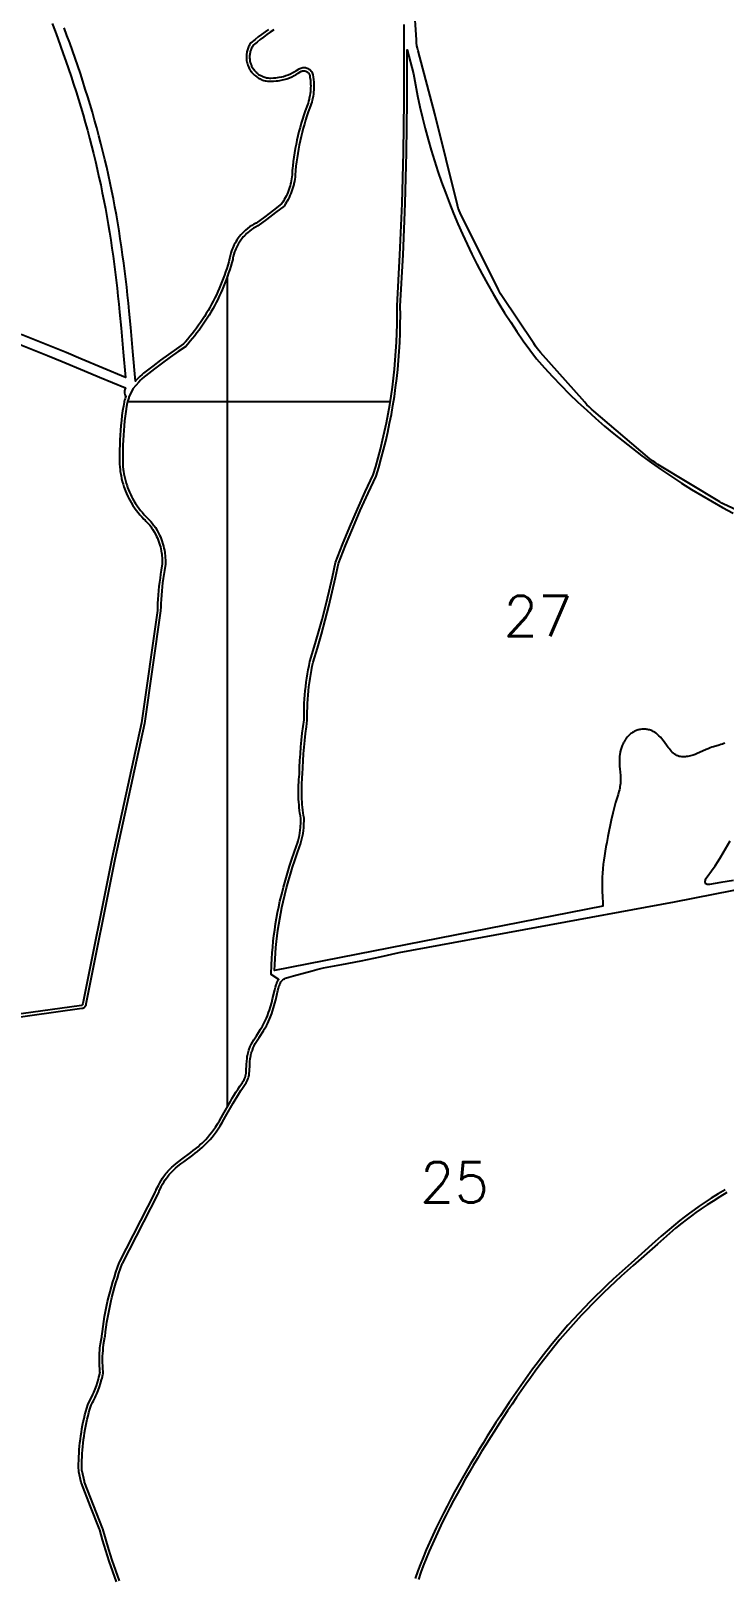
# Model space of a CAD drawing. Header units: metres. Extents: x 731594 to 734323, y 7844273 to 7848133.
# Drawn here: x 733178 to 733608, y 7845571 to 7846530 of the extents above; entities that cross this region are included whole.
import ezdxf
from ezdxf.enums import TextEntityAlignment as Align

# ---------------------------------------------------------------- set-up
doc = ezdxf.new("R2010")
doc.units = ezdxf.units.M
doc.header["$LTSCALE"] = 0.6
for name, color, linetype in [('0114053007', 1, 'Continuous'), ('0114053007025', 5, 'Continuous'), ('0114053007027', 5, 'Continuous'), ('0114053007028', 5, 'Continuous'), ('0114053007031', 5, 'Continuous'), ('0114053007034', 5, 'Continuous'), ('0114053007035', 5, 'Continuous'), ('MALHA', 8, 'Continuous'), ('TEXTO', 7, 'Continuous')]:
    doc.layers.add(name, color=color, linetype=linetype)
doc.styles.add('Simplex', font='simplex.shx')

msp = doc.modelspace()

# ---------------------------------------------------------------- linework, layer by layer
at = {"layer": '0114053007'}
for points in [[(733328.59, 7846530.18), (733326.47, 7846528.74), (733324.37, 7846527.26), (733322.29, 7846525.74), (733320.25, 7846524.19), (733318.22, 7846522.61), (733315.93, 7846520.76), (733315.36, 7846519.84), (733315.15, 7846519.46), (733314.85, 7846518.85), (733314.57, 7846518.22), (733314.42, 7846517.82), (733314.19, 7846517.16), (733314.07, 7846516.75), (733313.91, 7846516.07), (733313.83, 7846515.65), (733313.72, 7846514.97), (733313.65, 7846514.29), (733313.63, 7846513.86), (733313.62, 7846513.17), (733313.63, 7846512.73), (733313.68, 7846512.05), (733313.77, 7846511.37), (733313.84, 7846510.95), (733314.04, 7846510.04), (733314.16, 7846509.63), (733314.37, 7846508.99), (733314.71, 7846508.13), (733314.88, 7846507.74), (733315.19, 7846507.13), (733315.53, 7846506.54), (733315.77, 7846506.17), (733316.16, 7846505.61), (733316.42, 7846505.27), (733317.02, 7846504.57), (733317.66, 7846503.91), (733317.97, 7846503.63), (733318.49, 7846503.19), (733319.23, 7846502.64), (733319.58, 7846502.4), (733320.16, 7846502.05), (733320.97, 7846501.62), (733321.57, 7846501.35), (733322.43, 7846501.02), (733323.07, 7846500.82), (733323.73, 7846500.65), (733324.14, 7846500.57), (733325.05, 7846500.42), (733325.95, 7846500.34), (733326.85, 7846500.33), (733328.39, 7846500.38), (733329.96, 7846500.52), (733330.99, 7846500.65), (733332.01, 7846500.82), (733333.56, 7846501.15), (733334.56, 7846501.4), (733336.06, 7846501.86), (733337.54, 7846502.39), (733338.98, 7846503), (733340.4, 7846503.69), (733341.3, 7846504.17), (733342.66, 7846504.98), (733344.3, 7846506.07), (733344.81, 7846506.35), (733345.36, 7846506.57), (733345.93, 7846506.74), (733346.51, 7846506.84), (733347.02, 7846506.89), (733347.61, 7846506.88), (733348.19, 7846506.81), (733348.69, 7846506.7), (733349.25, 7846506.52), (733349.8, 7846506.28), (733350.38, 7846505.94), (733350.87, 7846505.58), (733351.31, 7846505.17), (733351.75, 7846504.66), (733352.1, 7846504.16), (733352.42, 7846503.56), (733352.64, 7846503), (733352.8, 7846502.39), (733353.02, 7846501.11), (733353.27, 7846499.25), (733353.38, 7846497.99), (733353.44, 7846496.73), (733353.47, 7846495.47), (733353.45, 7846494.21), (733353.39, 7846492.95), (733353.28, 7846491.69), (733353.13, 7846490.44), (733352.94, 7846489.18), (733352.58, 7846487.35), (733352.43, 7846486.71), (733352.12, 7846485.5), (733351.76, 7846484.29), (733351.37, 7846483.1), (733350.01, 7846479.37), (733349.15, 7846476.86), (733348.34, 7846474.32), (733347.56, 7846471.78), (733346.84, 7846469.22), (733346.16, 7846466.65), (733345.52, 7846464.07), (733344.92, 7846461.48), (733344.38, 7846458.87), (733343.87, 7846456.26), (733343.42, 7846453.64), (733343, 7846451.02), (733342.63, 7846448.38), (733342.31, 7846445.74), (733342.03, 7846443.02), (733342.01, 7846442.23), (733341.95, 7846440.93), (733341.9, 7846440.26), (733341.77, 7846438.96), (733341.6, 7846437.65), (733341.39, 7846436.36), (733341.13, 7846435.07), (733340.98, 7846434.42), (733340.65, 7846433.15), (733340.28, 7846431.9), (733340.08, 7846431.25), (733339.65, 7846430.02), (733339.17, 7846428.79), (733338.66, 7846427.58), (733338.1, 7846426.39), (733337.5, 7846425.22), (733336.87, 7846424.08), (733336.53, 7846423.49), (733335.84, 7846422.38), (733334.95, 7846421.05), (733329.73, 7846416.99), (733324.2, 7846412.79), (733318.82, 7846408.81), (733317.28, 7846408.01), (733316.02, 7846407.26), (733314.8, 7846406.45), (733313.62, 7846405.58), (733312.48, 7846404.65), (733311.76, 7846404), (733311.06, 7846403.32), (733310.38, 7846402.62), (733309.73, 7846401.9), (733308.78, 7846400.76), (733308.2, 7846399.99), (733307.36, 7846398.77), (733306.84, 7846397.95), (733306.35, 7846397.11), (733305.89, 7846396.25), (733305.45, 7846395.37), (733305.05, 7846394.48), (733304.68, 7846393.57), (733304.34, 7846392.67), (733303.89, 7846391.26), (733303.51, 7846389.84), (733303.31, 7846388.89), (733303.15, 7846388.05), (733302.6, 7846386), (733301.98, 7846383.87), (733301.33, 7846381.74), (733300.65, 7846379.63), (733299.92, 7846377.53), (733299.16, 7846375.44), (733298.37, 7846373.37), (733297.54, 7846371.31), (733296.67, 7846369.26), (733295.77, 7846367.23), (733294.83, 7846365.22), (733293.86, 7846363.22), (733292.85, 7846361.24), (733291.82, 7846359.27), (733290.74, 7846357.33), (733289.64, 7846355.4), (733288.5, 7846353.49), (733287.33, 7846351.61), (733286.12, 7846349.74), (733284.89, 7846347.89), (733283.62, 7846346.07), (733282.32, 7846344.27), (733280.99, 7846342.49), (733279.63, 7846340.73), (733278.24, 7846339), (733276.82, 7846337.29), (733275.37, 7846335.6), (733274.08, 7846334.16), (733269.38, 7846330.93), (733264.46, 7846327.45), (733259.59, 7846323.91), (733254.78, 7846320.29), (733249.16, 7846315.95), (733248.26, 7846315.22), (733246.94, 7846314.04), (733246.12, 7846313.25), (733244.91, 7846311.96), (733241.29, 7846307.8), (733238.83, 7846302.58), (733238.73, 7846302.17), (733238.34, 7846301.08), (733238.04, 7846300.16), (733237.87, 7846299.55), (733237.79, 7846299.18), (733237.36, 7846296.81), (733236.91, 7846293.88), (733236.52, 7846291.01), (733236.15, 7846287.94), (733235.84, 7846284.96), (733235.59, 7846281.98), (733235.39, 7846279.09), (733235.24, 7846276.1), (733235.14, 7846273.01), (733235.09, 7846270.12), (733235.1, 7846267.59), (733235.01, 7846264.84), (733235.01, 7846263.06), (733235.03, 7846262.12), (733235.07, 7846261.21), (733235.17, 7846259.74), (733235.36, 7846257.87), (733235.48, 7846256.89), (733235.74, 7846255.28), (733235.91, 7846254.32), (733236.26, 7846252.68), (733236.68, 7846251), (733237.15, 7846249.32), (733237.67, 7846247.72), (733237.99, 7846246.79), (733238.6, 7846245.22), (733239.19, 7846243.81), (733239.98, 7846242.09), (733240.42, 7846241.2), (733241.11, 7846239.89), (733241.97, 7846238.39), (733242.99, 7846236.74), (733243.96, 7846235.3), (733244.98, 7846233.89), (733246.04, 7846232.52), (733247.16, 7846231.18), (733248.32, 7846229.89), (733249.59, 7846228.57), (733250.2, 7846227.96), (733250.83, 7846227.37), (733252.35, 7846225.75), (733253.28, 7846224.63), (733254.16, 7846223.47), (733254.53, 7846222.95), (733255.23, 7846221.92), (733256.31, 7846220.16), (733257.26, 7846218.42), (733257.81, 7846217.29), (733258.34, 7846216.09), (733258.85, 7846214.87), (733259.31, 7846213.62), (733259.94, 7846211.64), (733260.27, 7846210.43), (733260.57, 7846209.15), (733260.83, 7846207.86), (733261.06, 7846206.42), (733261.15, 7846205.78), (733261.28, 7846204.56), (733261.38, 7846203.25), (733261.44, 7846201.92), (733261.45, 7846200.45), (733261.41, 7846199.26), (733260.87, 7846195.25), (733260.46, 7846192.77), (733260.09, 7846190.32), (733259.74, 7846187.76), (733259.44, 7846185.2), (733259.18, 7846182.63), (733258.95, 7846179.96), (733258.77, 7846177.39), (733258.64, 7846174.81), (733258.55, 7846172.33), (733258.51, 7846170.73), (733258.48, 7846170.25), (733248.56, 7846100.52), (733230.15, 7846016.29), (733212.24, 7845926.59), (733212.05, 7845925.86), (733211.76, 7845925.28), (733211.08, 7845924.37), (733210.22, 7845924), (733209.71, 7845923.9), (733161.27, 7845917.23)], [(733231.11, 7845568.84), (733228.8, 7845575.26), (733226.59, 7845581.73), (733224.5, 7845588.24), (733222.53, 7845594.79), (733220.73, 7845601.12), (733220.62, 7845601.45), (733215, 7845615.58), (733209.47, 7845630.01), (733209.34, 7845630.44), (733207.81, 7845637.05), (733207.73, 7845637.72), (733207.7, 7845639.73), (733207.7, 7845641.92), (733207.73, 7845644.1), (733207.81, 7845646.29), (733207.92, 7845648.48), (733208.07, 7845650.66), (733208.26, 7845652.84), (733208.48, 7845655.02), (733208.74, 7845657.19), (733209.03, 7845659.36), (733209.36, 7845661.52), (733209.73, 7845663.68), (733210.14, 7845665.83), (733210.58, 7845667.97), (733211.05, 7845670.11), (733211.57, 7845672.24), (733212.12, 7845674.36), (733212.7, 7845676.46), (733213.29, 7845678.44), (733213.58, 7845679.12), (733214.6, 7845680.95), (733215.11, 7845681.93), (733216.11, 7845683.95), (733216.58, 7845684.96), (733217.05, 7845686.04), (733217.9, 7845688.12), (733218.68, 7845690.22), (733219.38, 7845692.35), (733220.01, 7845694.5), (733220.3, 7845695.57), (733220.8, 7845697.69), (733220.87, 7845698.05), (733220.94, 7845698.52), (733220.92, 7845699.01), (733220.77, 7845700.55), (733220.61, 7845702.94), (733220.56, 7845704.17), (733220.52, 7845706.57), (733220.57, 7845708.97), (733220.62, 7845710.2), (733220.79, 7845712.58), (733220.91, 7845713.8), (733221.21, 7845716.19), (733221.59, 7845718.57), (733222, 7845720.72), (733222.05, 7845721.02), (733222.39, 7845723.87), (733222.81, 7845726.99), (733223.28, 7845730.1), (733223.8, 7845733.21), (733224.37, 7845736.3), (733225, 7845739.39), (733225.67, 7845742.47), (733226.4, 7845745.53), (733227.18, 7845748.59), (733228.01, 7845751.62), (733228.89, 7845754.65), (733229.82, 7845757.66), (733230.8, 7845760.65), (733231.83, 7845763.63), (733232.88, 7845766.53), (733233.05, 7845766.91), (733254.98, 7845809.65), (733255.21, 7845810.22), (733255.33, 7845810.62), (733255.63, 7845811.44), (733255.78, 7845811.79), (733257.1, 7845814.42), (733257.96, 7845816.06), (733258.78, 7845817.5), (733259.65, 7845818.92), (733260.48, 7845820.15), (733261.12, 7845821.02), (733261.65, 7845821.7), (733262.33, 7845822.51), (733263.04, 7845823.3), (733263.77, 7845824.07), (733264.67, 7845824.95), (733265.45, 7845825.68), (733266.38, 7845826.51), (733267.98, 7845827.85), (733269.79, 7845829.28), (733271.61, 7845830.66), (733277.16, 7845834.81), (733278.69, 7845835.99), (733280.07, 7845837.08), (733281.66, 7845838.39), (733282.89, 7845839.45), (733284.18, 7845840.62), (733285.37, 7845841.78), (733286.46, 7845842.91), (733287.62, 7845844.18), (733288.86, 7845845.66), (733290.06, 7845847.19), (733291.21, 7845848.77), (733292.44, 7845850.55), (733293.69, 7845852.46), (733294.94, 7845854.48), (733295.96, 7845856.18), (733297.04, 7845858.04), (733301.78, 7845866.44), (733302.88, 7845868.36), (733303.91, 7845870.1), (733305.17, 7845872.17), (733306.49, 7845874.24), (733307.53, 7845875.8), (733309.2, 7845878.21), (733309.74, 7845879.04), (733310.18, 7845879.79), (733310.51, 7845880.42), (733310.72, 7845880.89), (733310.84, 7845881.21), (733311.09, 7845882.05), (733311.15, 7845882.29), (733311.31, 7845883.13), (733311.42, 7845884), (733311.54, 7845885.3), (733311.78, 7845889.24), (733311.88, 7845891.39), (733312.02, 7845893), (733312.19, 7845894.19), (733312.34, 7845894.99), (733312.51, 7845895.79), (733312.71, 7845896.57), (733312.93, 7845897.35), (733313.18, 7845898.11), (733313.45, 7845898.88), (733314.03, 7845900.36), (733314.69, 7845901.8), (733315.41, 7845903.2), (733316.18, 7845904.56), (733316.98, 7845905.88), (733317.8, 7845907.17), (733320.46, 7845911.18), (733321.23, 7845912.39), (733321.62, 7845913.05), (733322.29, 7845914.22), (733322.95, 7845915.48), (733323.56, 7845916.77), (733324.14, 7845918.08), (733324.7, 7845919.47), (733325.43, 7845921.48), (733325.9, 7845922.89), (733326.54, 7845924.98), (733327.31, 7845927.79), (733327.85, 7845929.89), (733329.27, 7845935.66), (733329.66, 7845937.18), (733330.12, 7845938.75), (733330.4, 7845939.56), (733330.57, 7845940), (733330.94, 7845940.81), (733331.39, 7845941.58), (733331.67, 7845941.99), (733326.99, 7845945.16), (733327.2, 7845951.26), (733327.39, 7845954.86), (733327.63, 7845958.46), (733327.94, 7845962.05), (733328.3, 7845965.64), (733328.72, 7845969.22), (733329.2, 7845972.79), (733329.73, 7845976.36), (733330.33, 7845979.92), (733330.98, 7845983.46), (733331.69, 7845987), (733332.46, 7845990.53), (733333.51, 7845994.89), (733334.63, 7845999.23), (733335.81, 7846003.55), (733337.07, 7846007.85), (733338.39, 7846012.14), (733339.78, 7846016.4), (733341.23, 7846020.64), (733342.74, 7846024.81), (733343.25, 7846026.38), (733343.71, 7846027.96), (733344.11, 7846029.56), (733344.46, 7846031.17), (733344.76, 7846032.8), (733344.99, 7846034.43), (733345.17, 7846036.07), (733345.24, 7846036.88), (733345.34, 7846038.53), (733345.37, 7846040.18), (733345.35, 7846041.71), (733345.1, 7846043.26), (733344.84, 7846044.98), (733344.62, 7846046.71), (733344.43, 7846048.44), (733344.26, 7846050.18), (733344.13, 7846051.91), (733344.03, 7846053.65), (733343.96, 7846055.39), (733343.91, 7846057.13), (733343.9, 7846058.87), (733343.92, 7846060.62), (733343.97, 7846062.36), (733344.05, 7846064.1), (733344.16, 7846065.84), (733344.3, 7846067.57), (733344.46, 7846069.22), (733344.6, 7846073.38), (733344.8, 7846077.61), (733345.08, 7846081.84), (733345.41, 7846086.07), (733345.81, 7846090.29), (733346.28, 7846094.5), (733346.81, 7846098.71), (733347.38, 7846102.74), (733347.35, 7846105.18), (733347.37, 7846107.8), (733347.42, 7846110.42), (733347.52, 7846113.04), (733347.67, 7846115.65), (733347.86, 7846118.27), (733348.1, 7846120.87), (733348.38, 7846123.48), (733348.71, 7846126.08), (733349.08, 7846128.67), (733349.5, 7846131.26), (733349.96, 7846133.83), (733350.47, 7846136.4), (733351.03, 7846139.03), (733353.7, 7846147.74), (733356.21, 7846156.38), (733358.58, 7846165.06), (733360.83, 7846173.78), (733362.95, 7846182.53), (733364.93, 7846191.31), (733366.82, 7846200.3), (733371.2, 7846211.45), (733375.7, 7846222.37), (733380.39, 7846233.22), (733385.26, 7846244), (733390.24, 7846254.53), (733391.8, 7846259.76), (733393.31, 7846265.13), (733394.74, 7846270.54), (733396.07, 7846275.96), (733397.31, 7846281.41), (733398.46, 7846286.88), (733399.52, 7846292.36), (733400.48, 7846297.87), (733401.36, 7846303.38), (733402.14, 7846308.92), (733402.83, 7846314.46), (733403.42, 7846320.01), (733403.93, 7846325.58), (733404.34, 7846331.15), (733404.66, 7846336.73), (733404.88, 7846342.31), (733405.01, 7846347.9), (733405.05, 7846353.48), (733404.99, 7846359.15), (733406.76, 7846390.92), (733408.08, 7846422.62), (733408.94, 7846454.35), (733409.36, 7846486.08), (733409.32, 7846533.51)], [(733609.33, 7845809.98), (733605.08, 7845807.42), (733600.8, 7845804.75), (733597.12, 7845802.37), (733593.42, 7845799.88), (733590.17, 7845797.6), (733587.37, 7845795.57), (733584.2, 7845793.18), (733581.48, 7845791.04), (733577.63, 7845787.9), (733573.78, 7845784.65), (733570.03, 7845781.4), (733566.31, 7845778.12), (733551.36, 7845764.81), (733547.64, 7845761.48), (733543.93, 7845758.14), (733540.25, 7845754.77), (733536.6, 7845751.38), (733532.99, 7845747.94), (733529.43, 7845744.47), (733525.92, 7845740.94), (733522.5, 7845737.42), (733519.09, 7845733.8), (733515.72, 7845730.14), (733512.4, 7845726.44), (733509.14, 7845722.69), (733505.92, 7845718.89), (733502.75, 7845715.06), (733499.63, 7845711.18), (733496.56, 7845707.26), (733493.54, 7845703.31), (733490.56, 7845699.32), (733487.62, 7845695.29), (733484.7, 7845691.21), (733481.84, 7845687.13), (733479.01, 7845683.03), (733476.23, 7845678.93), (733473.44, 7845674.76), (733470.71, 7845670.62), (733467.99, 7845666.44), (733465.29, 7845662.22), (733462.62, 7845658), (733460.01, 7845653.79), (733457.4, 7845649.54), (733454.82, 7845645.27), (733452.26, 7845640.96), (733449.74, 7845636.65), (733447.28, 7845632.36), (733444.83, 7845628.02), (733442.43, 7845623.66), (733440.06, 7845619.28), (733437.74, 7845614.88), (733435.47, 7845610.45), (733433.25, 7845606), (733431.06, 7845601.47), (733428.98, 7845597.02), (733426.93, 7845592.49), (733424.93, 7845587.87), (733423.03, 7845583.28), (733421.24, 7845578.73), (733419.83, 7845574.94), (733418.2, 7845570.33)]]:
    msp.add_lwpolyline(points, dxfattribs=at)
at = {"layer": '0114053007025'}
for points in [[(733232.99, 7845569.53), (733230.69, 7845575.92), (733228.49, 7845582.36), (733226.41, 7845588.84), (733224.44, 7845595.35), (733222.64, 7845601.71), (733222.5, 7845602.15), (733216.86, 7845616.31), (733211.36, 7845630.66), (733211.27, 7845630.96), (733209.78, 7845637.39), (733209.73, 7845637.86), (733209.7, 7845639.74), (733209.7, 7845641.9), (733209.73, 7845644.05), (733209.81, 7845646.21), (733209.92, 7845648.36), (733210.06, 7845650.51), (733210.25, 7845652.65), (733210.47, 7845654.8), (733210.72, 7845656.94), (733211.01, 7845659.07), (733211.34, 7845661.2), (733211.7, 7845663.33), (733212.1, 7845665.44), (733212.53, 7845667.55), (733213, 7845669.66), (733213.51, 7845671.75), (733214.05, 7845673.84), (733214.62, 7845675.91), (733215.17, 7845677.77), (733215.37, 7845678.24), (733216.35, 7845680), (733216.89, 7845681.02), (733217.91, 7845683.08), (733218.4, 7845684.13), (733218.89, 7845685.26), (733219.77, 7845687.4), (733220.57, 7845689.56), (733221.29, 7845691.75), (733221.94, 7845693.97), (733222.24, 7845695.08), (733222.75, 7845697.25), (733222.85, 7845697.72), (733222.94, 7845698.42), (733222.92, 7845699.13), (733222.76, 7845700.71), (733222.61, 7845703.05), (733222.56, 7845704.22), (733222.52, 7845706.57), (733222.57, 7845708.91), (733222.62, 7845710.08), (733222.79, 7845712.42), (733222.9, 7845713.58), (733223.19, 7845715.91), (733223.56, 7845718.22), (733223.97, 7845720.37), (733224.03, 7845720.75), (733224.37, 7845723.62), (733224.79, 7845726.7), (733225.25, 7845729.79), (733225.77, 7845732.86), (733226.34, 7845735.92), (733226.96, 7845738.98), (733227.62, 7845742.02), (733228.34, 7845745.05), (733229.11, 7845748.07), (733229.93, 7845751.08), (733230.8, 7845754.07), (733231.72, 7845757.05), (733232.69, 7845760.01), (733233.71, 7845762.96), (733234.74, 7845765.79), (733234.85, 7845766.05), (733256.8, 7845808.81), (733257.1, 7845809.55), (733257.23, 7845809.99), (733257.49, 7845810.71), (733257.59, 7845810.95), (733258.87, 7845813.5), (733259.72, 7845815.1), (733260.5, 7845816.48), (733261.33, 7845817.84), (733262.12, 7845819), (733262.71, 7845819.81), (733263.21, 7845820.44), (733263.84, 7845821.2), (733264.51, 7845821.94), (733265.2, 7845822.66), (733266.06, 7845823.51), (733266.8, 7845824.2), (733267.69, 7845825), (733269.24, 7845826.3), (733271.01, 7845827.7), (733272.81, 7845829.06), (733278.37, 7845833.22), (733279.92, 7845834.41), (733281.33, 7845835.52), (733282.95, 7845836.86), (733284.22, 7845837.96), (733285.54, 7845839.16), (733286.79, 7845840.37), (733287.93, 7845841.54), (733289.13, 7845842.87), (733290.41, 7845844.4), (733291.65, 7845845.99), (733292.84, 7845847.61), (733294.1, 7845849.44), (733295.38, 7845851.39), (733296.65, 7845853.44), (733297.68, 7845855.17), (733298.77, 7845857.04), (733303.52, 7845865.45), (733304.61, 7845867.36), (733305.62, 7845869.07), (733306.87, 7845871.11), (733308.17, 7845873.15), (733309.18, 7845874.67), (733310.86, 7845877.09), (733311.44, 7845877.99), (733311.93, 7845878.82), (733312.32, 7845879.56), (733312.57, 7845880.14), (733312.73, 7845880.56), (733313.02, 7845881.52), (733313.1, 7845881.87), (733313.28, 7845882.81), (733313.41, 7845883.79), (733313.53, 7845885.16), (733313.78, 7845889.14), (733313.87, 7845891.26), (733314.01, 7845892.77), (733314.16, 7845893.86), (733314.3, 7845894.6), (733314.46, 7845895.33), (733314.64, 7845896.05), (733314.85, 7845896.77), (733315.07, 7845897.48), (733315.32, 7845898.18), (733315.87, 7845899.57), (733316.49, 7845900.92), (733317.17, 7845902.25), (733317.9, 7845903.55), (733318.67, 7845904.82), (733319.48, 7845906.08), (733322.14, 7845910.09), (733322.93, 7845911.34), (733323.35, 7845912.03), (733324.05, 7845913.26), (733324.74, 7845914.58), (733325.38, 7845915.93), (733325.99, 7845917.31), (733326.57, 7845918.76), (733327.32, 7845920.82), (733327.81, 7845922.29), (733328.46, 7845924.42), (733329.25, 7845927.28), (733329.79, 7845929.4), (733331.21, 7845935.17), (733331.59, 7845936.65), (733332.02, 7845938.15), (733332.27, 7845938.87), (733332.41, 7845939.22), (733332.72, 7845939.89), (733333.08, 7845940.52), (733333.28, 7845940.81), (733333.5, 7845941.08), (733333.74, 7845941.35), (733334, 7845941.59), (733334.27, 7845941.82), (733334.86, 7845942.23), (733335.17, 7845942.41), (733335.84, 7845942.73), (733336.55, 7845943.01), (733337.29, 7845943.26), (733338.04, 7845943.48), (733340.93, 7845944.21), (733343.12, 7845944.8), (733350.03, 7845946.75), (733352.34, 7845947.38), (733355.21, 7845948.12), (733359.44, 7845949.16), (733370.83, 7845951.25), (733382.76, 7845953.57), (733394.6, 7845956.03), (733406.41, 7845958.65), (733577.02, 7845990.06), (733747.13, 7846023.43)], [(733608.32, 7845811.7), (733604.03, 7845809.13), (733599.73, 7845806.44), (733596.02, 7845804.04), (733592.28, 7845801.53), (733589.01, 7845799.23), (733586.18, 7845797.17), (733582.98, 7845794.76), (733580.23, 7845792.6), (733576.35, 7845789.44), (733572.48, 7845786.17), (733568.71, 7845782.9), (733564.98, 7845779.61), (733550.03, 7845766.31), (733546.3, 7845762.97), (733542.58, 7845759.62), (733538.89, 7845756.24), (733535.23, 7845752.83), (733531.6, 7845749.38), (733528.02, 7845745.89), (733524.5, 7845742.35), (733521.06, 7845738.8), (733517.62, 7845735.17), (733514.24, 7845731.48), (733510.9, 7845727.76), (733507.62, 7845723.99), (733504.38, 7845720.18), (733501.2, 7845716.32), (733498.07, 7845712.42), (733494.98, 7845708.49), (733491.94, 7845704.51), (733488.95, 7845700.51), (733486, 7845696.47), (733483.07, 7845692.37), (733480.2, 7845688.28), (733477.36, 7845684.16), (733474.57, 7845680.05), (733471.77, 7845675.87), (733469.04, 7845671.72), (733466.31, 7845667.53), (733463.6, 7845663.29), (733460.93, 7845659.06), (733458.3, 7845654.84), (733455.69, 7845650.58), (733453.11, 7845646.3), (733450.54, 7845641.98), (733448.01, 7845637.66), (733445.54, 7845633.35), (733443.09, 7845629), (733440.67, 7845624.62), (733438.3, 7845620.22), (733435.97, 7845615.8), (733433.69, 7845611.35), (733431.46, 7845606.88), (733429.25, 7845602.33), (733427.16, 7845597.86), (733425.1, 7845593.3), (733423.09, 7845588.65), (733421.18, 7845584.02), (733419.37, 7845579.44), (733417.95, 7845575.62), (733416.31, 7845570.99)]]:
    msp.add_lwpolyline(points, dxfattribs=at)
at = {"layer": '0114053007027'}
for points in [[(733608.11, 7846088.39), (733607.43, 7846088.1), (733606.58, 7846087.78), (733605.68, 7846087.49), (733604.58, 7846087.16), (733601.15, 7846086.18), (733600.04, 7846085.82), (733598.92, 7846085.43), (733597.69, 7846084.94), (733596.51, 7846084.44), (733592.36, 7846082.52), (733591.03, 7846081.94), (733589.72, 7846081.4), (733588.41, 7846080.94), (733587.61, 7846080.69), (733586.81, 7846080.47), (733586, 7846080.28), (733585.2, 7846080.12), (733584.41, 7846080), (733583.76, 7846079.93), (733583.07, 7846079.88), (733582.39, 7846079.87), (733581.45, 7846079.91), (733580.62, 7846080.01), (733579.84, 7846080.18), (733579.08, 7846080.42), (733578.39, 7846080.72), (733577.66, 7846081.14), (733576.96, 7846081.62), (733576.21, 7846082.21), (733575.56, 7846082.81), (733574.9, 7846083.47), (733574.25, 7846084.18), (733573.6, 7846084.95), (733573.05, 7846085.64), (733572.4, 7846086.48), (733570.43, 7846089.2), (733569.72, 7846090.15), (733568.97, 7846091.11), (733568.16, 7846092.05), (733567.29, 7846092.98), (733566.46, 7846093.74), (733566.03, 7846094.11), (733565.57, 7846094.47), (733564.68, 7846095.08), (733564.16, 7846095.39), (733563.63, 7846095.68), (733563.07, 7846095.95), (733562.58, 7846096.15), (733562.09, 7846096.33), (733561.48, 7846096.52), (733560.87, 7846096.68), (733560.26, 7846096.81), (733559.74, 7846096.9), (733559.11, 7846096.97), (733558.48, 7846097.02), (733557.85, 7846097.04), (733557.21, 7846097.02), (733556.58, 7846096.98), (733555.94, 7846096.9), (733555.42, 7846096.82), (733554.89, 7846096.71), (733554.37, 7846096.58), (733553.84, 7846096.42), (733553.33, 7846096.24), (733552.83, 7846096.04), (733552.35, 7846095.82), (733551.88, 7846095.58), (733551.33, 7846095.27), (733550.89, 7846094.99), (733550.37, 7846094.64), (733549.96, 7846094.33), (733549.49, 7846093.95), (733548.66, 7846093.2), (733548.24, 7846092.76), (733547.84, 7846092.32), (733547.08, 7846091.4), (733546.73, 7846090.92), (733546.34, 7846090.35), (733545.68, 7846089.26), (733545.35, 7846088.67), (733545.04, 7846088.06), (733544.49, 7846086.83), (733544.02, 7846085.59), (733543.64, 7846084.34), (733543.31, 7846083), (733543.17, 7846082.29), (733543.05, 7846081.59), (733542.88, 7846080.19), (733542.78, 7846078.81), (733542.74, 7846077.28), (733542.77, 7846075.77), (733542.87, 7846073.97), (733543, 7846072.37), (733543.4, 7846068.43), (733543.48, 7846067.44), (733543.54, 7846066.48), (733543.56, 7846065.42), (733543.53, 7846064.4), (733543.45, 7846063.38), (733543.31, 7846062.34), (733543.15, 7846061.42), (733542.96, 7846060.49), (733542.74, 7846059.53), (733542.45, 7846058.43), (733541.93, 7846056.59), (733540.41, 7846051.56), (733539.98, 7846050.04), (733539.5, 7846048.22), (733538.68, 7846044.9), (733537.74, 7846040.69), (733535.62, 7846030.54), (733534.9, 7846026.91), (733534.38, 7846024.18), (733533.9, 7846021.43), (733533.46, 7846018.67), (733533.06, 7846015.89), (733532.76, 7846013.41), (733532.47, 7846010.61), (733532.26, 7846007.79), (733532.14, 7846005.28), (733532.07, 7846002.46), (733532.07, 7845999.65), (733532.13, 7845996.55), (733532.22, 7845993.47), (733532.41, 7845989.17), (733532.46, 7845987.43), (733329.08, 7845947.6), (733329.2, 7845951.17), (733329.39, 7845954.74), (733329.63, 7845958.31), (733329.93, 7845961.87), (733330.29, 7845965.42), (733330.7, 7845968.97), (733331.18, 7845972.51), (733331.71, 7845976.05), (733332.3, 7845979.57), (733332.95, 7845983.08), (733333.65, 7845986.59), (733334.41, 7845990.08), (733335.45, 7845994.41), (733336.56, 7845998.71), (733337.74, 7846003.01), (733338.98, 7846007.28), (733340.3, 7846011.53), (733341.67, 7846015.76), (733343.12, 7846019.97), (733344.63, 7846024.16), (733345.16, 7846025.79), (733345.64, 7846027.44), (733346.06, 7846029.11), (733346.43, 7846030.78), (733346.73, 7846032.47), (733346.98, 7846034.17), (733347.16, 7846035.88), (733347.24, 7846036.74), (733347.33, 7846038.45), (733347.37, 7846040.17), (733347.35, 7846041.89), (733347.07, 7846043.57), (733346.83, 7846045.26), (733346.61, 7846046.95), (733346.42, 7846048.65), (733346.26, 7846050.35), (733346.13, 7846052.05), (733346.03, 7846053.75), (733345.95, 7846055.46), (733345.91, 7846057.16), (733345.9, 7846058.87), (733345.92, 7846060.58), (733345.97, 7846062.28), (733346.05, 7846063.99), (733346.15, 7846065.69), (733346.29, 7846067.39), (733346.46, 7846069.09), (733346.6, 7846073.3), (733346.8, 7846077.5), (733347.07, 7846081.7), (733347.4, 7846085.89), (733347.8, 7846090.08), (733348.27, 7846094.27), (733348.79, 7846098.44), (733349.39, 7846102.61), (733349.35, 7846105.19), (733349.37, 7846107.78), (733349.42, 7846110.36), (733349.52, 7846112.94), (733349.67, 7846115.52), (733349.86, 7846118.1), (733350.09, 7846120.68), (733350.37, 7846123.25), (733350.69, 7846125.81), (733351.06, 7846128.37), (733351.47, 7846130.92), (733351.93, 7846133.46), (733352.43, 7846136), (733352.97, 7846138.53), (733355.62, 7846147.16), (733358.13, 7846155.84), (733360.52, 7846164.55), (733362.77, 7846173.3), (733364.89, 7846182.08), (733366.88, 7846190.89), (733368.74, 7846199.73), (733373.05, 7846210.7), (733377.54, 7846221.6), (733382.22, 7846232.42), (733387.08, 7846243.16), (733392.11, 7846253.81), (733393.72, 7846259.2), (733395.24, 7846264.61), (733396.67, 7846270.04), (733398.01, 7846275.5), (733399.26, 7846280.98), (733400.42, 7846286.48), (733401.48, 7846292), (733402.46, 7846297.54), (733403.33, 7846303.09), (733404.12, 7846308.65), (733404.81, 7846314.23), (733405.42, 7846319.82), (733405.92, 7846325.42), (733406.34, 7846331.02), (733406.65, 7846336.63), (733406.88, 7846342.25), (733407.01, 7846347.87), (733407.05, 7846353.49), (733406.99, 7846359.11), (733408.76, 7846390.82), (733410.07, 7846422.55), (733410.94, 7846454.3), (733411.36, 7846486.06), (733411.34, 7846517.83), (733415.2, 7846502.97), (733416.42, 7846496.15), (733417.76, 7846489.34), (733419.21, 7846482.56), (733420.78, 7846475.8), (733422.46, 7846469.07), (733424.25, 7846462.38), (733426.17, 7846455.71), (733428.19, 7846449.08), (733430.33, 7846442.48), (733432.58, 7846435.92), (733434.94, 7846429.39), (733437.41, 7846422.91), (733439.99, 7846416.48), (733442.68, 7846410.09), (733445.48, 7846403.74), (733448.38, 7846397.44), (733451.4, 7846391.2), (733454.52, 7846385), (733457.74, 7846378.86), (733461.07, 7846372.78), (733464.51, 7846366.75), (733468.04, 7846360.79), (733471.68, 7846354.88), (733475.41, 7846349.04), (733479.25, 7846343.26), (733483.18, 7846337.54), (733487.21, 7846331.9), (733491.33, 7846326.33), (733496.3, 7846320.82), (733501.35, 7846315.4), (733506.5, 7846310.07), (733511.75, 7846304.83), (733517.08, 7846299.68), (733522.5, 7846294.62), (733528, 7846289.66), (733533.59, 7846284.79), (733539.27, 7846280.02), (733545.02, 7846275.35), (733550.86, 7846270.78), (733556.77, 7846266.31), (733562.76, 7846261.95), (733568.82, 7846257.68), (733574.96, 7846253.53), (733581.17, 7846249.48), (733587.45, 7846245.54), (733593.79, 7846241.7), (733600.2, 7846237.98), (733606.67, 7846234.37), (733613.21, 7846230.87)], [(733613.56, 7846003.27), (733605.63, 7846002.01), (733598.67, 7846000.83), (733598.17, 7846000.76), (733597.67, 7846000.73), (733597.16, 7846000.8), (733596.69, 7846000.99), (733596.31, 7846001.32), (733596.08, 7846001.76), (733595.97, 7846002.27), (733595.96, 7846002.8), (733596.04, 7846003.31), (733596.19, 7846003.79), (733596.4, 7846004.25), (733596.64, 7846004.69), (733597.21, 7846005.55), (733599.91, 7846009.31), (733602.02, 7846012.37), (733603.9, 7846015.22), (733605.56, 7846017.85), (733607.17, 7846020.5), (733611.5, 7846027.82)]]:
    msp.add_lwpolyline(points, dxfattribs=at)
at = {"layer": '0114053007028'}
msp.add_lwpolyline([(733635.47, 7846223.53), (733607.43, 7846236.43), (733606.17, 7846237.06), (733604.95, 7846237.76), (733566.58, 7846261.07), (733564.91, 7846262.11), (733563.28, 7846263.22), (733561.71, 7846264.42), (733560.19, 7846265.69), (733526.91, 7846293.96), (733525.41, 7846295.26), (733523.96, 7846296.6), (733522.59, 7846298.02), (733521.28, 7846299.48), (733493.94, 7846330.33), (733492.81, 7846331.62), (733491.81, 7846332.88), (733490.81, 7846334.29), (733489.73, 7846335.88), (733469.96, 7846365.42), (733469.12, 7846366.72), (733468.44, 7846367.9), (733467.83, 7846369.08), (733444.1, 7846416.84), (733443.43, 7846418.3), (733442.92, 7846419.81), (733442.45, 7846421.6), (733428.4, 7846478.08), (733418.01, 7846517.16), (733417.59, 7846518.83), (733417.3, 7846520.4), (733417.11, 7846522.1), (733416.98, 7846523.98), (733415.56, 7846545.42)], dxfattribs=at)
at = {"layer": '0114053007031'}
msp.add_lwpolyline([(733169.8, 7846335.97), (733179.07, 7846332.27), (733188.33, 7846328.52), (733197.57, 7846324.74), (733211.42, 7846319.01), (733220.65, 7846315.16), (733236.63, 7846308.46), (733236.28, 7846307.48), (733236.11, 7846306.38), (733236.14, 7846305.26), (733236.39, 7846304.16), (733236.87, 7846303.06), (733236.86, 7846302.91), (733236.82, 7846302.75), (733236.44, 7846301.73), (733236.12, 7846300.74), (733235.93, 7846300.04), (733235.83, 7846299.58), (733235.39, 7846297.14), (733234.93, 7846294.17), (733234.53, 7846291.27), (733234.16, 7846288.16), (733233.85, 7846285.15), (733233.6, 7846282.13), (733233.4, 7846279.21), (733233.24, 7846276.19), (733233.14, 7846273.06), (733233.09, 7846270.13), (733233.1, 7846267.62), (733233.01, 7846264.87), (733233.01, 7846263.04), (733233.03, 7846262.05), (733233.07, 7846261.1), (733233.18, 7846259.57), (733233.37, 7846257.64), (733233.5, 7846256.61), (733233.76, 7846254.94), (733233.95, 7846253.93), (733234.31, 7846252.23), (733234.74, 7846250.48), (733235.24, 7846248.74), (733235.77, 7846247.08), (733236.12, 7846246.1), (733236.74, 7846244.47), (733237.36, 7846243), (733238.17, 7846241.23), (733238.64, 7846240.29), (733239.36, 7846238.93), (733240.25, 7846237.37), (733241.31, 7846235.66), (733242.32, 7846234.16), (733243.38, 7846232.69), (733244.49, 7846231.26), (733245.65, 7846229.88), (733246.85, 7846228.53), (733248.17, 7846227.16), (733248.81, 7846226.52), (733249.41, 7846225.96), (733250.85, 7846224.42), (733251.71, 7846223.39), (733252.55, 7846222.28), (733252.89, 7846221.81), (733253.55, 7846220.84), (733254.58, 7846219.16), (733255.48, 7846217.5), (733255.99, 7846216.44), (733256.51, 7846215.31), (733256.98, 7846214.14), (733257.42, 7846212.96), (733258.02, 7846211.08), (733258.33, 7846209.94), (733258.61, 7846208.73), (733258.86, 7846207.5), (733259.09, 7846206.12), (733259.17, 7846205.54), (733259.29, 7846204.37), (733259.38, 7846203.13), (733259.44, 7846201.87), (733259.45, 7846200.48), (733259.41, 7846199.43), (733258.89, 7846195.55), (733258.49, 7846193.08), (733258.11, 7846190.6), (733257.76, 7846188.01), (733257.45, 7846185.42), (733257.19, 7846182.82), (733256.96, 7846180.12), (733256.78, 7846177.51), (733256.64, 7846174.9), (733256.55, 7846172.38), (733256.52, 7846170.83), (733256.49, 7846170.47), (733246.6, 7846100.87), (733228.19, 7846016.7), (733210.29, 7845927.04), (733210.16, 7845926.56), (733210.05, 7845926.33), (733209.8, 7845926), (733209.62, 7845925.92), (733209.37, 7845925.87), (733128.44, 7845914.73)], dxfattribs=at)
at = {"layer": '0114053007034'}
msp.add_lwpolyline([(733325.33, 7846530.38), (733323.2, 7846528.88), (733321.1, 7846527.35), (733319.03, 7846525.78), (733316.98, 7846524.17), (733314.42, 7846522.1), (733313.63, 7846520.85), (733313.38, 7846520.4), (733313.03, 7846519.7), (733312.72, 7846518.99), (733312.53, 7846518.5), (733312.28, 7846517.76), (733312.14, 7846517.26), (733311.96, 7846516.51), (733311.85, 7846516), (733311.74, 7846515.23), (733311.66, 7846514.45), (733311.63, 7846513.93), (733311.62, 7846513.15), (733311.63, 7846512.63), (733311.69, 7846511.85), (733311.79, 7846511.08), (733311.87, 7846510.57), (733312.1, 7846509.55), (733312.24, 7846509.05), (733312.48, 7846508.31), (733312.86, 7846507.35), (733313.08, 7846506.87), (733313.43, 7846506.18), (733313.82, 7846505.5), (733314.1, 7846505.06), (733314.55, 7846504.43), (733314.86, 7846504.01), (733315.54, 7846503.22), (733316.26, 7846502.48), (733316.65, 7846502.13), (733317.24, 7846501.62), (733318.07, 7846501), (733318.51, 7846500.71), (733319.17, 7846500.31), (733320.09, 7846499.82), (733320.8, 7846499.5), (733321.77, 7846499.13), (733322.52, 7846498.9), (733323.27, 7846498.71), (733323.78, 7846498.6), (733324.81, 7846498.44), (733325.84, 7846498.35), (733326.86, 7846498.33), (733328.51, 7846498.38), (733330.18, 7846498.53), (733331.28, 7846498.67), (733332.38, 7846498.85), (733334.02, 7846499.2), (733335.1, 7846499.48), (733336.69, 7846499.96), (733338.27, 7846500.53), (733339.81, 7846501.18), (733341.31, 7846501.9), (733342.29, 7846502.43), (733343.73, 7846503.29), (733345.33, 7846504.35), (733345.67, 7846504.54), (733346.02, 7846504.68), (733346.39, 7846504.79), (733346.77, 7846504.86), (733347.09, 7846504.88), (733347.48, 7846504.88), (733347.86, 7846504.83), (733348.17, 7846504.77), (733348.54, 7846504.65), (733348.89, 7846504.5), (733349.28, 7846504.27), (733349.59, 7846504.04), (733349.87, 7846503.78), (733350.17, 7846503.44), (733350.38, 7846503.12), (733350.59, 7846502.73), (733350.74, 7846502.37), (733350.85, 7846501.96), (733351.05, 7846500.81), (733351.28, 7846499.03), (733351.38, 7846497.85), (733351.44, 7846496.65), (733351.47, 7846495.46), (733351.45, 7846494.27), (733351.39, 7846493.08), (733351.29, 7846491.89), (733351.15, 7846490.71), (733350.97, 7846489.53), (733350.63, 7846487.77), (733350.49, 7846487.19), (733350.19, 7846486.04), (733349.85, 7846484.89), (733349.48, 7846483.76), (733348.12, 7846480.03), (733347.25, 7846477.48), (733346.43, 7846474.92), (733345.65, 7846472.34), (733344.91, 7846469.75), (733344.22, 7846467.15), (733343.57, 7846464.53), (733342.97, 7846461.91), (733342.42, 7846459.27), (733341.91, 7846456.63), (733341.44, 7846453.97), (733341.02, 7846451.31), (733340.65, 7846448.64), (733340.33, 7846445.97), (733340.03, 7846443.14), (733340.01, 7846442.29), (733339.95, 7846441.05), (733339.91, 7846440.43), (733339.79, 7846439.19), (733339.62, 7846437.95), (733339.42, 7846436.72), (733339.17, 7846435.5), (733339.03, 7846434.89), (733338.72, 7846433.68), (733338.37, 7846432.48), (733338.18, 7846431.89), (733337.77, 7846430.71), (733337.32, 7846429.55), (733336.83, 7846428.4), (733336.3, 7846427.27), (733335.74, 7846426.16), (733335.13, 7846425.07), (733334.82, 7846424.53), (733334.16, 7846423.47), (733333.47, 7846422.43), (733328.51, 7846418.57), (733323, 7846414.39), (733317.75, 7846410.51), (733316.31, 7846409.76), (733314.96, 7846408.96), (733313.65, 7846408.09), (733312.39, 7846407.16), (733311.18, 7846406.16), (733310.4, 7846405.46), (733309.65, 7846404.74), (733308.92, 7846403.98), (733308.22, 7846403.21), (733307.21, 7846402), (733306.58, 7846401.17), (733305.69, 7846399.87), (733305.13, 7846398.99), (733304.6, 7846398.08), (733304.11, 7846397.16), (733303.65, 7846396.22), (733303.22, 7846395.27), (733302.82, 7846394.3), (733302.45, 7846393.32), (733301.97, 7846391.83), (733301.57, 7846390.31), (733301.35, 7846389.29), (733301.2, 7846388.49), (733300.67, 7846386.54), (733300.07, 7846384.44), (733299.43, 7846382.35), (733298.75, 7846380.27), (733298.04, 7846378.2), (733297.29, 7846376.14), (733296.51, 7846374.1), (733295.69, 7846372.07), (733294.83, 7846370.06), (733293.95, 7846368.06), (733293.02, 7846366.08), (733292.07, 7846364.11), (733291.08, 7846362.16), (733290.06, 7846360.22), (733289, 7846358.31), (733287.91, 7846356.41), (733286.79, 7846354.53), (733285.64, 7846352.68), (733284.45, 7846350.84), (733283.23, 7846349.02), (733281.98, 7846347.22), (733280.71, 7846345.45), (733279.4, 7846343.7), (733278.06, 7846341.97), (733276.69, 7846340.26), (733275.29, 7846338.58), (733273.86, 7846336.92), (733272.75, 7846335.67), (733268.23, 7846332.57), (733263.29, 7846329.08), (733258.4, 7846325.51), (733253.57, 7846321.88), (733247.92, 7846317.52), (733246.97, 7846316.74), (733245.58, 7846315.51), (733244.7, 7846314.65), (733243.42, 7846313.31), (733242.89, 7846312.69), (733241.36, 7846330.94), (733240.48, 7846340.91), (733240.02, 7846345.9), (733239.05, 7846355.87), (733238.54, 7846360.86), (733238.01, 7846365.84), (733237.45, 7846370.83), (733236.87, 7846375.81), (733236.26, 7846380.79), (733235.63, 7846385.76), (733234.96, 7846390.74), (733234.26, 7846395.71), (733233.52, 7846400.68), (733232.75, 7846405.64), (733231.94, 7846410.6), (733231.09, 7846415.55), (733230.2, 7846420.5), (733229.26, 7846425.44), (733228.28, 7846430.37), (733227.25, 7846435.29), (733226.19, 7846440.2), (733225.08, 7846445.1), (733223.93, 7846449.99), (733222.74, 7846454.87), (733221.51, 7846459.74), (733220.23, 7846464.6), (733218.93, 7846469.45), (733217.58, 7846474.29), (733216.19, 7846479.12), (733214.77, 7846483.94), (733213.32, 7846488.75), (733211.83, 7846493.54), (733210.3, 7846498.33), (733208.74, 7846503.1), (733207.15, 7846507.86), (733205.52, 7846512.61), (733203.87, 7846517.35), (733202.18, 7846522.08), (733200.46, 7846526.79), (733198.72, 7846531.5)], dxfattribs=at)
at = {"layer": '0114053007035'}
msp.add_lwpolyline([(733191.3, 7846534.14), (733193.06, 7846529.48), (733194.8, 7846524.81), (733196.5, 7846520.13), (733198.18, 7846515.44), (733199.82, 7846510.75), (733201.43, 7846506.04), (733203.01, 7846501.32), (733204.56, 7846496.58), (733206.07, 7846491.84), (733207.55, 7846487.09), (733208.99, 7846482.33), (733210.4, 7846477.56), (733211.77, 7846472.78), (733213.11, 7846467.98), (733214.4, 7846463.18), (733215.66, 7846458.37), (733216.88, 7846453.55), (733218.06, 7846448.72), (733219.2, 7846443.88), (733220.3, 7846439.03), (733221.36, 7846434.17), (733222.37, 7846429.3), (733223.34, 7846424.42), (733224.27, 7846419.54), (733225.16, 7846414.64), (733226, 7846409.73), (733226.81, 7846404.81), (733227.57, 7846399.89), (733228.3, 7846394.96), (733229, 7846390.02), (733229.66, 7846385.08), (733230.3, 7846380.13), (733230.9, 7846375.18), (733231.48, 7846370.22), (733232.03, 7846365.26), (733232.56, 7846360.3), (733233.07, 7846355.33), (733234.04, 7846345.38), (733234.5, 7846340.41), (733235.38, 7846330.45), (733236.68, 7846314.95), (733222.96, 7846320.7), (733209.11, 7846326.47), (733199.86, 7846330.29), (733190.59, 7846334.08), (733181.31, 7846337.84), (733172.01, 7846341.55)], dxfattribs=at)
at = {"layer": 'MALHA'}
for points in [[(733300, 7845863.29), (733300, 7846377.76)], [(733237.99, 7846300), (733400.82, 7846300)]]:
    msp.add_lwpolyline(points, dxfattribs=at)

# ---------------------------------------------------------------- texts
at = {"layer": 'TEXTO', "linetype": 'Continuous', "style": 'Simplex'}
for s, p in [('27', (733492.33, 7846167.07)), ('25', (733440.59, 7845816.38))]:
    msp.add_text(s, height=25, dxfattribs=at).set_placement(p, align=Align.MIDDLE_CENTER)

doc.saveas('drawing.dxf')
